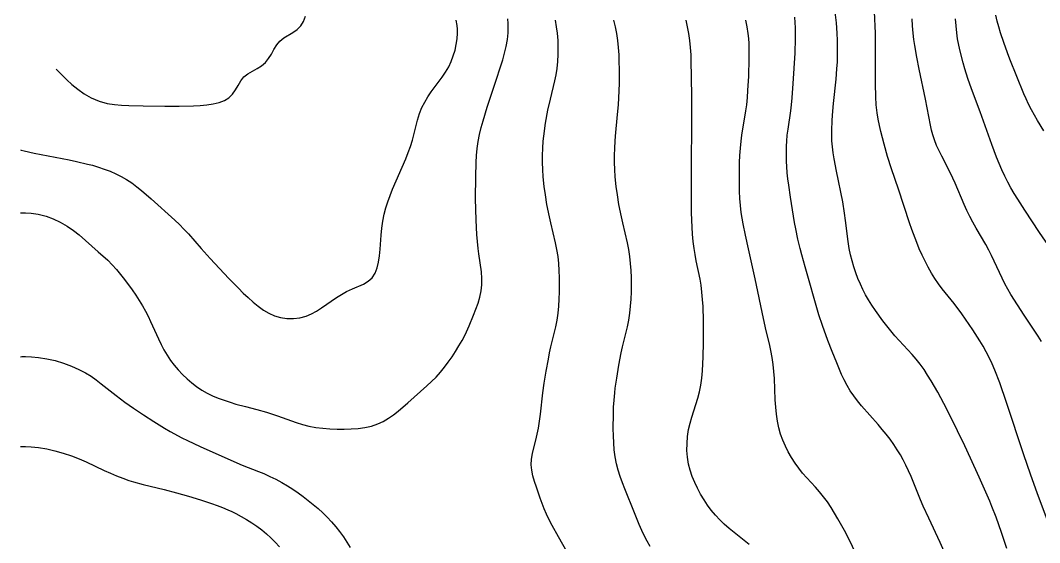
# Model space of a CAD drawing. Header units: metres. Extents: x 560466 to 562029, y 8123360 to 8125060.
# Drawn here: x 560466.3 to 560820.7, y 8124207.9 to 8124389.4 of the extents above; entities that cross this region are included whole.
import ezdxf

# ---------------------------------------------------------------- set-up
doc = ezdxf.new("R2010")
doc.units = ezdxf.units.M
doc.header["$MEASUREMENT"] = 0
doc.layers.add('Unknown_Line_Type', color=7, linetype='Continuous')

msp = doc.modelspace()

# ---------------------------------------------------------------- linework, layer by layer
at = {"layer": 'Unknown_Line_Type', "color": 18, "true_color": 0x000000}
for points in [[(560809.35, 8124205.82, 4135), (560807.45, 8124211.43, 4135), (560805.58, 8124216.68, 4135), (560804.17, 8124220.45, 4135), (560803.42, 8124222.32, 4135), (560802.52, 8124224.41, 4135), (560799.67, 8124230.63, 4135), (560796.69, 8124237.25, 4135), (560794.69, 8124241.51, 4135), (560789.58, 8124251.98, 4135), (560787.42, 8124256.25, 4135), (560785.28, 8124260.12, 4135), (560782.97, 8124264.11, 4135), (560781.78, 8124266.07, 4135), (560780.54, 8124267.99, 4135), (560779.24, 8124269.86, 4135), (560777.85, 8124271.65, 4135), (560776.41, 8124273.31, 4135), (560771.87, 8124278.1, 4135), (560770.4, 8124279.76, 4135), (560768.98, 8124281.47, 4135), (560766.24, 8124284.99, 4135), (560763.64, 8124288.55, 4135), (560762.4, 8124290.38, 4135), (560761.23, 8124292.24, 4135), (560760.22, 8124294.01, 4135), (560759.28, 8124295.83, 4135), (560758.41, 8124297.68, 4135), (560757.58, 8124299.68, 4135), (560756.82, 8124301.71, 4135), (560756.14, 8124303.77, 4135), (560755.52, 8124305.85, 4135), (560754.99, 8124307.95, 4135), (560754.54, 8124310.07, 4135), (560754.14, 8124312.51, 4135), (560753.27, 8124319.89, 4135), (560752.94, 8124322.35, 4135), (560752.25, 8124326.31, 4135), (560750.08, 8124337.05, 4135), (560749.31, 8124341.24, 4135), (560748.98, 8124343.34, 4135), (560748.71, 8124345.45, 4135), (560748.53, 8124347.55, 4135), (560748.45, 8124349.39, 4135), (560748.45, 8124351.23, 4135), (560748.55, 8124354.45, 4135), (560748.67, 8124356.46, 4135), (560749.01, 8124360.49, 4135), (560749.95, 8124368.96, 4135), (560750.26, 8124372.53, 4135), (560750.4, 8124375.02, 4135), (560750.48, 8124377.5, 4135), (560750.49, 8124379.99, 4135), (560750.44, 8124382.48, 4135), (560750.33, 8124384.97, 4135), (560750.05, 8124388.54, 4135), (560749.31, 8124395, 4135)], [(560478.84, 8124372.5, 4095), (560480.96, 8124370.24, 4095), (560482.46, 8124368.77, 4095), (560484.26, 8124367.14, 4095), (560486.31, 8124365.47, 4095), (560488.56, 8124363.89, 4095), (560490.95, 8124362.51, 4095), (560493.75, 8124361.32, 4095), (560496.51, 8124360.55, 4095), (560499.07, 8124360.15, 4095), (560501.52, 8124359.96, 4095), (560504, 8124359.83, 4095), (560509.01, 8124359.7, 4095), (560516.57, 8124359.63, 4095), (560521.58, 8124359.65, 4095), (560526.5, 8124359.76, 4095), (560528.89, 8124359.88, 4095), (560531.2, 8124360.08, 4095), (560533.4, 8124360.39, 4095), (560535.46, 8124360.85, 4095), (560537.3, 8124361.51, 4095), (560538.86, 8124362.45, 4095), (560540.09, 8124363.73, 4095), (560541.1, 8124365.23, 4095), (560542.02, 8124366.81, 4095), (560542.97, 8124368.36, 4095), (560544.09, 8124369.74, 4095), (560545.47, 8124370.87, 4095), (560547.01, 8124371.82, 4095), (560548.62, 8124372.72, 4095), (560550.17, 8124373.67, 4095), (560551.55, 8124374.79, 4095), (560552.67, 8124376.17, 4095), (560553.62, 8124377.72, 4095), (560554.52, 8124379.33, 4095), (560555.47, 8124380.87, 4095), (560556.6, 8124382.24, 4095), (560557.98, 8124383.36, 4095), (560561.1, 8124385.24, 4095), (560562.59, 8124386.25, 4095), (560563.85, 8124387.49, 4095), (560564.78, 8124389.06, 4095), (560565.43, 8124390.91, 4095)], [(560823.72, 8124214.94, 4140), (560819.97, 8124224.86, 4140), (560817.57, 8124231.63, 4140), (560815.26, 8124238.43, 4140), (560809.23, 8124256.63, 4140), (560806.87, 8124263.41, 4140), (560805.16, 8124267.87, 4140), (560804.24, 8124270.05, 4140), (560803.23, 8124272.21, 4140), (560802.2, 8124274.19, 4140), (560801.1, 8124276.14, 4140), (560799.95, 8124278.06, 4140), (560797.53, 8124281.83, 4140), (560796.27, 8124283.69, 4140), (560793.67, 8124287.36, 4140), (560790.98, 8124290.95, 4140), (560786.89, 8124296.1, 4140), (560785.57, 8124297.85, 4140), (560784.31, 8124299.66, 4140), (560783.13, 8124301.52, 4140), (560781.96, 8124303.58, 4140), (560780.88, 8124305.69, 4140), (560779.86, 8124307.85, 4140), (560778.9, 8124310.03, 4140), (560777.99, 8124312.24, 4140), (560776.29, 8124316.71, 4140), (560775.5, 8124318.98, 4140), (560771.64, 8124330.75, 4140), (560769.24, 8124337.84, 4140), (560767.88, 8124342.11, 4140), (560766.63, 8124346.42, 4140), (560765.5, 8124350.74, 4140), (560765.01, 8124352.92, 4140), (560764.57, 8124355.1, 4140), (560764.21, 8124357.29, 4140), (560763.9, 8124360.04, 4140), (560763.73, 8124362.81, 4140), (560763.62, 8124367.4, 4140), (560763.7, 8124379.99, 4140), (560763.63, 8124384.98, 4140), (560763.36, 8124392.39, 4140)], [(560822.19, 8124351.01, 4155), (560819.97, 8124354.65, 4155), (560818.9, 8124356.5, 4155), (560817.88, 8124358.37, 4155), (560816.92, 8124360.27, 4155), (560816.08, 8124362.09, 4155), (560815.29, 8124363.93, 4155), (560810.38, 8124375.97, 4155), (560809.53, 8124378.13, 4155), (560808.24, 8124381.69, 4155), (560807.15, 8124385.07, 4155), (560806.55, 8124387.12, 4155), (560806.01, 8124389.19, 4155), (560805.51, 8124391.26, 4155)], [(560466.34, 8124322.5, 4105), (560466.84, 8124322.57, 4105), (560468.17, 8124322.57, 4105), (560470.14, 8124322.42, 4105), (560472.57, 8124322.04, 4105), (560475.27, 8124321.35, 4105), (560477.74, 8124320.42, 4105), (560480.19, 8124319.22, 4105), (560482.56, 8124317.83, 4105), (560484.77, 8124316.33, 4105), (560486.75, 8124314.82, 4105), (560493.42, 8124308.99, 4105), (560496.71, 8124306, 4105), (560498.28, 8124304.43, 4105), (560499.77, 8124302.78, 4105), (560501.19, 8124301.07, 4105), (560502.56, 8124299.31, 4105), (560505.18, 8124295.72, 4105), (560506.43, 8124293.9, 4105), (560507.64, 8124292.05, 4105), (560508.79, 8124290.16, 4105), (560509.79, 8124288.37, 4105), (560510.74, 8124286.54, 4105), (560511.64, 8124284.69, 4105), (560514.34, 8124278.73, 4105), (560515.26, 8124276.77, 4105), (560516.25, 8124274.85, 4105), (560517.33, 8124273, 4105), (560518.54, 8124271.22, 4105), (560519.85, 8124269.52, 4105), (560521.26, 8124267.89, 4105), (560522.74, 8124266.32, 4105), (560524.29, 8124264.83, 4105), (560525.91, 8124263.42, 4105), (560527.6, 8124262.1, 4105), (560529.38, 8124260.91, 4105), (560531.23, 8124259.86, 4105), (560533.16, 8124258.93, 4105), (560535.14, 8124258.09, 4105), (560537.17, 8124257.33, 4105), (560539.23, 8124256.64, 4105), (560541.31, 8124256.01, 4105), (560544.56, 8124255.15, 4105), (560548.61, 8124254.14, 4105), (560551.9, 8124253.23, 4105), (560555.73, 8124251.98, 4105), (560562.27, 8124249.65, 4105), (560564.46, 8124248.96, 4105), (560566.68, 8124248.39, 4105), (560569.09, 8124247.93, 4105), (560571.53, 8124247.61, 4105), (560573.99, 8124247.42, 4105), (560576.45, 8124247.31, 4105), (560578.91, 8124247.3, 4105), (560581.35, 8124247.38, 4105), (560583.76, 8124247.56, 4105), (560586.13, 8124247.88, 4105), (560588.44, 8124248.38, 4105), (560590.65, 8124249.12, 4105), (560592.51, 8124250.01, 4105), (560594.29, 8124251.08, 4105), (560596.02, 8124252.3, 4105), (560597.71, 8124253.61, 4105), (560601.03, 8124256.42, 4105), (560607.68, 8124262.31, 4105), (560609.31, 8124263.84, 4105), (560610.88, 8124265.43, 4105), (560612.37, 8124267.09, 4105), (560613.78, 8124268.83, 4105), (560615.13, 8124270.62, 4105), (560616.42, 8124272.46, 4105), (560617.66, 8124274.33, 4105), (560618.84, 8124276.23, 4105), (560619.96, 8124278.17, 4105), (560620.99, 8124280.14, 4105), (560622.41, 8124283.22, 4105), (560623.94, 8124286.89, 4105), (560624.75, 8124289, 4105), (560625.49, 8124291.12, 4105), (560626.11, 8124293.24, 4105), (560626.58, 8124295.37, 4105), (560626.83, 8124297.51, 4105), (560626.83, 8124299.74, 4105), (560626.63, 8124301.99, 4105), (560625.71, 8124308.31, 4105), (560625.49, 8124310.07, 4105), (560625.25, 8124312.53, 4105), (560625.06, 8124315, 4105), (560624.81, 8124319.98, 4105), (560624.64, 8124327.48, 4105), (560624.65, 8124334.98, 4105), (560624.8, 8124339.97, 4105), (560624.96, 8124342.44, 4105), (560625.19, 8124344.91, 4105), (560625.53, 8124347.36, 4105), (560626, 8124349.76, 4105), (560626.58, 8124352.14, 4105), (560627.23, 8124354.51, 4105), (560628.68, 8124359.22, 4105), (560631.81, 8124368.61, 4105), (560633.33, 8124373.31, 4105), (560634.04, 8124375.66, 4105), (560634.68, 8124378.01, 4105), (560635.24, 8124380.37, 4105), (560635.67, 8124382.73, 4105), (560635.92, 8124385.1, 4105), (560635.98, 8124386.73, 4105), (560635.93, 8124388.36, 4105), (560635.81, 8124389.98, 4105)], [(560466.34, 8124344.37, 4100), (560466.67, 8124344.26, 4100), (560467.65, 8124344.03, 4100), (560471.13, 8124343.3, 4100), (560483.28, 8124340.91, 4100), (560485.84, 8124340.37, 4100), (560489.72, 8124339.48, 4100), (560491.39, 8124339.03, 4100), (560493.47, 8124338.41, 4100), (560495.52, 8124337.71, 4100), (560497.54, 8124336.94, 4100), (560499.51, 8124336.09, 4100), (560501.43, 8124335.15, 4100), (560503.29, 8124334.09, 4100), (560505.08, 8124332.9, 4100), (560506.81, 8124331.6, 4100), (560508.49, 8124330.22, 4100), (560511.78, 8124327.34, 4100), (560519.99, 8124319.94, 4100), (560521.63, 8124318.42, 4100), (560523.22, 8124316.85, 4100), (560524.75, 8124315.22, 4100), (560529.17, 8124310.13, 4100), (560532.32, 8124306.6, 4100), (560535.55, 8124303.12, 4100), (560538.83, 8124299.68, 4100), (560542.17, 8124296.29, 4100), (560543.85, 8124294.64, 4100), (560545.56, 8124293.03, 4100), (560547.29, 8124291.49, 4100), (560549.05, 8124290.04, 4100), (560550.86, 8124288.72, 4100), (560552.72, 8124287.58, 4100), (560554.66, 8124286.69, 4100), (560556.81, 8124286.08, 4100), (560559.03, 8124285.78, 4100), (560561.27, 8124285.78, 4100), (560563.5, 8124286.05, 4100), (560565.67, 8124286.63, 4100), (560567.52, 8124287.41, 4100), (560569.32, 8124288.38, 4100), (560571.07, 8124289.49, 4100), (560576.26, 8124293.03, 4100), (560577.99, 8124294.14, 4100), (560579.75, 8124295.12, 4100), (560581.77, 8124296.06, 4100), (560585.63, 8124297.75, 4100), (560587.31, 8124298.72, 4100), (560588.7, 8124299.94, 4100), (560589.7, 8124301.5, 4100), (560590.39, 8124303.35, 4100), (560590.86, 8124305.41, 4100), (560591.18, 8124307.62, 4100), (560591.42, 8124309.93, 4100), (560591.79, 8124314.73, 4100), (560592.02, 8124317.16, 4100), (560592.34, 8124319.59, 4100), (560592.79, 8124322, 4100), (560593.37, 8124324.21, 4100), (560594.07, 8124326.39, 4100), (560594.87, 8124328.55, 4100), (560595.73, 8124330.69, 4100), (560600.33, 8124341.33, 4100), (560601.18, 8124343.46, 4100), (560601.97, 8124345.6, 4100), (560602.67, 8124347.76, 4100), (560603.3, 8124350.09, 4100), (560604.45, 8124354.74, 4100), (560605.13, 8124357, 4100), (560605.98, 8124359.17, 4100), (560606.92, 8124361.02, 4100), (560608.02, 8124362.8, 4100), (560609.22, 8124364.53, 4100), (560613.01, 8124369.7, 4100), (560614.19, 8124371.47, 4100), (560615.26, 8124373.29, 4100), (560616.14, 8124375.14, 4100), (560616.87, 8124377.05, 4100), (560617.46, 8124379.01, 4100), (560617.91, 8124380.99, 4100), (560618.21, 8124383, 4100), (560618.33, 8124385.01, 4100), (560618.3, 8124386.33, 4100), (560618.19, 8124387.64, 4100), (560617.89, 8124389.52, 4100)], [(560656.87, 8124203.76, 4110), (560653.43, 8124209.83, 4110), (560651.27, 8124213.76, 4110), (560650.24, 8124215.74, 4110), (560649.29, 8124217.75, 4110), (560648.49, 8124219.61, 4110), (560647.75, 8124221.48, 4110), (560647.06, 8124223.36, 4110), (560645.78, 8124227.08, 4110), (560645.13, 8124229.07, 4110), (560644.56, 8124231.04, 4110), (560644.16, 8124233, 4110), (560643.98, 8124234.95, 4110), (560644.11, 8124236.9, 4110), (560644.46, 8124238.87, 4110), (560645.82, 8124244.47, 4110), (560646.48, 8124247.7, 4110), (560646.85, 8124250.1, 4110), (560647.16, 8124252.53, 4110), (560647.99, 8124259.9, 4110), (560648.48, 8124263.28, 4110), (560649.13, 8124267.43, 4110), (560649.91, 8124271.69, 4110), (560650.35, 8124273.8, 4110), (560650.82, 8124275.91, 4110), (560652.5, 8124282.85, 4110), (560652.95, 8124285.18, 4110), (560653.3, 8124287.62, 4110), (560653.54, 8124290.07, 4110), (560653.7, 8124292.54, 4110), (560653.78, 8124295.02, 4110), (560653.81, 8124297.5, 4110), (560653.78, 8124299.97, 4110), (560653.68, 8124302.45, 4110), (560653.52, 8124304.92, 4110), (560653.28, 8124307.37, 4110), (560652.92, 8124309.81, 4110), (560652.45, 8124312.13, 4110), (560650.76, 8124319.07, 4110), (560650.28, 8124321.17, 4110), (560649.44, 8124325.41, 4110), (560648.9, 8124328.76, 4110), (560648.49, 8124331.68, 4110), (560648.11, 8124335.06, 4110), (560647.94, 8124337.53, 4110), (560647.86, 8124340.01, 4110), (560647.87, 8124342.49, 4110), (560647.96, 8124344.96, 4110), (560648.14, 8124347.43, 4110), (560648.32, 8124349.13, 4110), (560648.97, 8124353.73, 4110), (560649.78, 8124358.26, 4110), (560650.63, 8124362.03, 4110), (560652.15, 8124368.38, 4110), (560652.58, 8124370.51, 4110), (560652.94, 8124372.64, 4110), (560653.21, 8124375.09, 4110), (560653.35, 8124377.54, 4110), (560653.38, 8124380, 4110), (560653.29, 8124382.47, 4110), (560653.09, 8124384.93, 4110), (560652.79, 8124387.22, 4110), (560652.4, 8124389.51, 4110)], [(560685.28, 8124206.55, 4115), (560684.27, 8124208.33, 4115), (560683.33, 8124210.15, 4115), (560682.4, 8124212.12, 4115), (560681.53, 8124214.12, 4115), (560679.87, 8124218.17, 4115), (560676.51, 8124226.54, 4115), (560675.67, 8124228.69, 4115), (560674.89, 8124230.85, 4115), (560674.19, 8124233.03, 4115), (560673.61, 8124235.23, 4115), (560673.16, 8124237.63, 4115), (560672.85, 8124240.07, 4115), (560672.65, 8124242.52, 4115), (560672.54, 8124245, 4115), (560672.48, 8124247.48, 4115), (560672.52, 8124252.46, 4115), (560672.62, 8124254.95, 4115), (560672.77, 8124257.43, 4115), (560672.99, 8124259.91, 4115), (560673.19, 8124261.61, 4115), (560673.67, 8124264.99, 4115), (560674.42, 8124269.58, 4115), (560675.27, 8124273.82, 4115), (560675.75, 8124275.93, 4115), (560677.45, 8124282.86, 4115), (560677.92, 8124285.19, 4115), (560678.27, 8124287.62, 4115), (560678.52, 8124290.08, 4115), (560678.68, 8124292.55, 4115), (560678.77, 8124295.02, 4115), (560678.8, 8124297.5, 4115), (560678.77, 8124299.98, 4115), (560678.68, 8124302.45, 4115), (560678.52, 8124304.92, 4115), (560678.28, 8124307.37, 4115), (560677.92, 8124309.81, 4115), (560677.46, 8124312.13, 4115), (560675.78, 8124319.06, 4115), (560675.3, 8124321.17, 4115), (560674.48, 8124325.4, 4115), (560673.94, 8124328.76, 4115), (560673.54, 8124331.67, 4115), (560673.17, 8124335.06, 4115), (560673, 8124337.53, 4115), (560672.92, 8124340, 4115), (560672.91, 8124342.48, 4115), (560672.98, 8124344.96, 4115), (560673.12, 8124347.44, 4115), (560673.27, 8124349.14, 4115), (560674.01, 8124356.69, 4115), (560674.29, 8124360.05, 4115), (560674.44, 8124362.53, 4115), (560674.62, 8124367.52, 4115), (560674.64, 8124372.51, 4115), (560674.59, 8124375, 4115), (560674.5, 8124377.48, 4115), (560674.34, 8124379.96, 4115), (560674.1, 8124382.42, 4115), (560673.75, 8124384.87, 4115), (560673.29, 8124387.2, 4115), (560672.73, 8124389.51, 4115)], [(560719.74, 8124207.18, 4120), (560712.78, 8124212.8, 4120), (560711.1, 8124214.26, 4120), (560709.49, 8124215.79, 4120), (560707.99, 8124217.42, 4120), (560706.58, 8124219.13, 4120), (560705.27, 8124220.91, 4120), (560704.04, 8124222.76, 4120), (560702.87, 8124224.72, 4120), (560701.79, 8124226.74, 4120), (560700.82, 8124228.79, 4120), (560699.96, 8124230.89, 4120), (560699.23, 8124233.02, 4120), (560698.67, 8124235.18, 4120), (560698.29, 8124237.55, 4120), (560698.12, 8124239.94, 4120), (560698.13, 8124242.35, 4120), (560698.32, 8124244.75, 4120), (560698.69, 8124247.13, 4120), (560699.2, 8124249.33, 4120), (560699.84, 8124251.51, 4120), (560701.24, 8124255.85, 4120), (560701.91, 8124258.04, 4120), (560702.48, 8124260.25, 4120), (560702.94, 8124262.65, 4120), (560703.28, 8124265.09, 4120), (560703.52, 8124267.54, 4120), (560703.68, 8124270.01, 4120), (560703.79, 8124272.5, 4120), (560703.9, 8124277.48, 4120), (560703.87, 8124284.97, 4120), (560703.7, 8124289.95, 4120), (560703.55, 8124292.43, 4120), (560703.32, 8124294.89, 4120), (560703.01, 8124297.35, 4120), (560702.65, 8124299.49, 4120), (560701.34, 8124305.87, 4120), (560700.92, 8124308, 4120), (560700.56, 8124310.14, 4120), (560700.25, 8124312.59, 4120), (560700.03, 8124315.05, 4120), (560699.88, 8124317.53, 4120), (560699.72, 8124322.5, 4120), (560699.64, 8124329.99, 4120), (560699.75, 8124362.51, 4120), (560699.73, 8124370.01, 4120), (560699.63, 8124374.99, 4120), (560699.52, 8124377.48, 4120), (560699.36, 8124379.95, 4120), (560699.13, 8124382.41, 4120), (560698.78, 8124384.86, 4120), (560698.34, 8124387.18, 4120), (560697.79, 8124389.49, 4120)], [(560756.94, 8124203.76, 4125), (560754.96, 8124207.96, 4125), (560752.85, 8124212.1, 4125), (560750.62, 8124216.16, 4125), (560749.44, 8124218.15, 4125), (560748.21, 8124220.11, 4125), (560746.92, 8124222.01, 4125), (560745.6, 8124223.77, 4125), (560744.2, 8124225.47, 4125), (560742.75, 8124227.12, 4125), (560739.77, 8124230.35, 4125), (560738.33, 8124231.99, 4125), (560736.96, 8124233.7, 4125), (560735.69, 8124235.48, 4125), (560734.47, 8124237.4, 4125), (560733.35, 8124239.38, 4125), (560732.34, 8124241.4, 4125), (560731.43, 8124243.48, 4125), (560730.65, 8124245.6, 4125), (560730.03, 8124247.76, 4125), (560729.54, 8124250.13, 4125), (560729.21, 8124252.55, 4125), (560728.99, 8124254.99, 4125), (560728.83, 8124257.46, 4125), (560728.49, 8124264.9, 4125), (560728.32, 8124267.37, 4125), (560728.09, 8124269.83, 4125), (560727.76, 8124272.27, 4125), (560727.32, 8124274.6, 4125), (560726.8, 8124276.92, 4125), (560725.68, 8124281.54, 4125), (560724.73, 8124285.76, 4125), (560721.86, 8124299.54, 4125), (560719.48, 8124310, 4125), (560718.45, 8124314.7, 4125), (560717.64, 8124318.64, 4125), (560717.29, 8124320.62, 4125), (560716.99, 8124322.6, 4125), (560716.72, 8124325.06, 4125), (560716.53, 8124327.54, 4125), (560716.42, 8124330.02, 4125), (560716.34, 8124335, 4125), (560716.43, 8124339.98, 4125), (560716.55, 8124342.46, 4125), (560716.72, 8124344.94, 4125), (560716.96, 8124347.42, 4125), (560717.24, 8124349.53, 4125), (560718.58, 8124357.97, 4125), (560718.87, 8124360.09, 4125), (560719.13, 8124362.56, 4125), (560719.32, 8124365.04, 4125), (560719.59, 8124370.01, 4125), (560719.78, 8124376.06, 4125), (560719.76, 8124379.59, 4125), (560719.69, 8124381.34, 4125), (560719.59, 8124383.11, 4125), (560719.41, 8124384.87, 4125), (560719.05, 8124387.19, 4125), (560718.57, 8124389.49, 4125)], [(560788.03, 8124203.71, 4130), (560786.18, 8124207.94, 4130), (560782.23, 8124216.35, 4130), (560780.29, 8124220.58, 4130), (560779.36, 8124222.71, 4130), (560776.01, 8124230.8, 4130), (560775.14, 8124232.81, 4130), (560774.22, 8124234.78, 4130), (560773.3, 8124236.61, 4130), (560772.31, 8124238.4, 4130), (560771.25, 8124240.16, 4130), (560770.04, 8124241.99, 4130), (560768.75, 8124243.78, 4130), (560767.41, 8124245.52, 4130), (560766.01, 8124247.23, 4130), (560764.58, 8124248.9, 4130), (560758.79, 8124255.47, 4130), (560757.41, 8124257.15, 4130), (560756.1, 8124258.88, 4130), (560754.89, 8124260.66, 4130), (560753.8, 8124262.51, 4130), (560752.81, 8124264.41, 4130), (560751.89, 8124266.36, 4130), (560750.18, 8124270.35, 4130), (560748.57, 8124274.27, 4130), (560747.06, 8124278.1, 4130), (560745.19, 8124283.35, 4130), (560744, 8124287.09, 4130), (560739.18, 8124303.73, 4130), (560738, 8124307.95, 4130), (560737.45, 8124310.07, 4130), (560736.69, 8124313.36, 4130), (560735.94, 8124316.99, 4130), (560735.53, 8124319.18, 4130), (560734.79, 8124323.59, 4130), (560734.1, 8124328.01, 4130), (560733.5, 8124332.15, 4130), (560733.23, 8124334.29, 4130), (560733, 8124336.44, 4130), (560732.83, 8124338.58, 4130), (560732.74, 8124340.35, 4130), (560732.68, 8124343.88, 4130), (560732.71, 8124345.66, 4130), (560732.8, 8124347.43, 4130), (560732.99, 8124349.54, 4130), (560733.25, 8124351.64, 4130), (560734.17, 8124357.97, 4130), (560734.45, 8124360.08, 4130), (560734.7, 8124362.55, 4130), (560735.08, 8124367.51, 4130), (560735.72, 8124378.06, 4130), (560735.9, 8124383.15, 4130), (560735.85, 8124386.85, 4130), (560735.63, 8124390.54, 4130)], [(560821.36, 8124277.73, 4145), (560820.2, 8124279.6, 4145), (560815.32, 8124286.89, 4145), (560812.98, 8124290.47, 4145), (560810.74, 8124294.1, 4145), (560809.67, 8124295.95, 4145), (560808.66, 8124297.82, 4145), (560807.69, 8124299.76, 4145), (560804.94, 8124305.67, 4145), (560804, 8124307.63, 4145), (560803.02, 8124309.57, 4145), (560801.97, 8124311.49, 4145), (560798.66, 8124317.2, 4145), (560797.55, 8124319.22, 4145), (560796.49, 8124321.27, 4145), (560795.47, 8124323.35, 4145), (560794.5, 8124325.44, 4145), (560791.34, 8124332.8, 4145), (560790.51, 8124334.62, 4145), (560789.59, 8124336.53, 4145), (560786.7, 8124342.17, 4145), (560785.78, 8124344.06, 4145), (560784.92, 8124345.97, 4145), (560784.17, 8124347.91, 4145), (560783.62, 8124349.58, 4145), (560783.16, 8124351.28, 4145), (560782.77, 8124352.98, 4145), (560781.03, 8124362.01, 4145), (560778.8, 8124372.48, 4145), (560777.99, 8124376.58, 4145), (560777.29, 8124380.7, 4145), (560777, 8124382.77, 4145), (560776.76, 8124385.03, 4145), (560776.56, 8124387.51, 4145), (560776.42, 8124390, 4145)], [(560824.66, 8124310.02, 4150), (560820.71, 8124315.7, 4150), (560815.59, 8124323.39, 4150), (560813.11, 8124327.28, 4150), (560811.91, 8124329.24, 4150), (560810.74, 8124331.23, 4150), (560809.63, 8124333.23, 4150), (560808.58, 8124335.27, 4150), (560807.58, 8124337.43, 4150), (560806.65, 8124339.62, 4150), (560805.77, 8124341.84, 4150), (560804.12, 8124346.32, 4150), (560800.09, 8124357.6, 4150), (560797.04, 8124365.63, 4150), (560795.77, 8124369.2, 4150), (560794.69, 8124372.58, 4150), (560794.1, 8124374.63, 4150), (560793.06, 8124378.77, 4150), (560792.62, 8124380.86, 4150), (560792.23, 8124382.96, 4150), (560791.92, 8124385.06, 4150), (560791.66, 8124387.53, 4150), (560791.49, 8124390.01, 4150)], [(560466.34, 8124272.5, 4110), (560466.83, 8124272.55, 4110), (560468.16, 8124272.56, 4110), (560470.18, 8124272.48, 4110), (560472.7, 8124272.25, 4110), (560475.58, 8124271.8, 4110), (560478.41, 8124271.15, 4110), (560481.28, 8124270.28, 4110), (560484.07, 8124269.25, 4110), (560486.67, 8124268.1, 4110), (560488.96, 8124266.9, 4110), (560490.92, 8124265.67, 4110), (560492.72, 8124264.41, 4110), (560494.47, 8124263.09, 4110), (560499.62, 8124258.96, 4110), (560502.63, 8124256.74, 4110), (560505.65, 8124254.64, 4110), (560509.2, 8124252.26, 4110), (560512.8, 8124249.93, 4110), (560516.44, 8124247.68, 4110), (560518.42, 8124246.53, 4110), (560522.43, 8124244.34, 4110), (560524.47, 8124243.31, 4110), (560528.86, 8124241.27, 4110), (560539.52, 8124236.48, 4110), (560543.49, 8124234.83, 4110), (560549.12, 8124232.62, 4110), (560550.98, 8124231.85, 4110), (560553.09, 8124230.9, 4110), (560555.17, 8124229.88, 4110), (560557.21, 8124228.79, 4110), (560559.21, 8124227.63, 4110), (560561.08, 8124226.45, 4110), (560562.9, 8124225.19, 4110), (560564.69, 8124223.89, 4110), (560566.44, 8124222.54, 4110), (560568.16, 8124221.14, 4110), (560569.84, 8124219.7, 4110), (560571.47, 8124218.22, 4110), (560573.04, 8124216.67, 4110), (560574.54, 8124215.06, 4110), (560575.98, 8124213.39, 4110), (560577.34, 8124211.67, 4110), (560578.64, 8124209.89, 4110), (560579.87, 8124208.04, 4110), (560581.02, 8124206.14, 4110)], [(560466.34, 8124241.25, 4115), (560466.83, 8124241.31, 4115), (560468.16, 8124241.3, 4115), (560470.15, 8124241.19, 4115), (560472.66, 8124240.92, 4115), (560475.53, 8124240.45, 4115), (560478.37, 8124239.79, 4115), (560481.26, 8124238.95, 4115), (560484.1, 8124237.98, 4115), (560486.78, 8124236.94, 4115), (560489.19, 8124235.91, 4115), (560495.53, 8124232.97, 4115), (560497.65, 8124232.03, 4115), (560499.78, 8124231.12, 4115), (560501.92, 8124230.27, 4115), (560504.1, 8124229.5, 4115), (560505.72, 8124228.98, 4115), (560509, 8124228.08, 4115), (560516.33, 8124226.35, 4115), (560520.57, 8124225.22, 4115), (560524.79, 8124223.99, 4115), (560528.99, 8124222.7, 4115), (560532.84, 8124221.45, 4115), (560534.75, 8124220.78, 4115), (560536.63, 8124220.07, 4115), (560538.49, 8124219.3, 4115), (560539.9, 8124218.66, 4115), (560541.28, 8124217.98, 4115), (560543.16, 8124216.97, 4115), (560544.99, 8124215.89, 4115), (560546.79, 8124214.75, 4115), (560548.54, 8124213.55, 4115), (560550.24, 8124212.28, 4115), (560551.88, 8124210.95, 4115), (560553.45, 8124209.54, 4115), (560554.97, 8124207.98, 4115), (560556.4, 8124206.34, 4115)]]:
    msp.add_polyline3d(points, dxfattribs=at)

doc.saveas('drawing.dxf')
